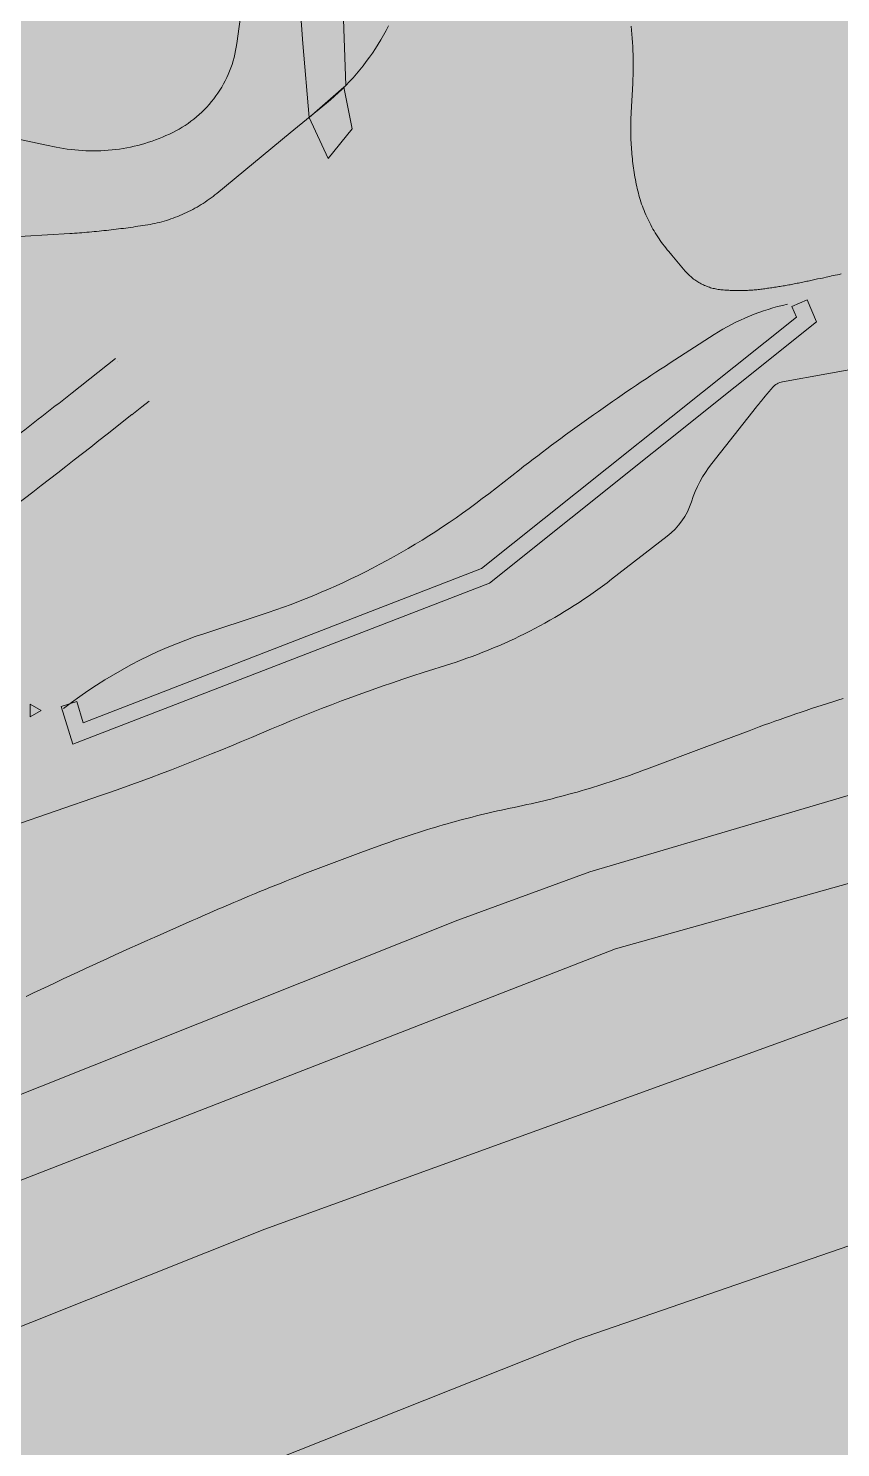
# Model space of a CAD drawing. Header units: metres. Extents: x 68582 to 69192, y 19191 to 19633.
# Drawn here: x 68876.2 to 68906.1, y 19271.5 to 19323.8 of the extents above; entities that cross this region are included whole.
import ezdxf

# ---------------------------------------------------------------- set-up
doc = ezdxf.new("R2010")
doc.units = ezdxf.units.M
doc.layers.get('0').update_dxf_attribs({"lineweight": 15})
doc.layers.add('Kasvillisuus', color=7, linetype='Continuous', lineweight=5)
doc.layers.add('None', color=7, linetype='Continuous', lineweight=5)

msp = doc.modelspace()

# ---------------------------------------------------------------- hatches: boundary and pattern name
at = {"true_color": 0xd1f0d1, "transparency": 33554687}
msp.add_hatch(color=254, dxfattribs=at).paths.add_polyline_path([(68588.122, 19191.443), (69192.296, 19191.443), (69192.296, 19628.232), (68588.122, 19628.232)], flags=0)
at = {"layer": 'Kasvillisuus', "true_color": 0xffffff, "transparency": 33554687}
for points in [[(68883.534, 19330.867), (68884.434, 19329.712), (68886.043, 19329.741), (68886.35, 19331.686), (68886.272, 19335.091), (68885.594, 19340.284), (68884.164, 19344.949), (68882.44, 19348.287), (68881.914, 19349.829), (68882.351, 19350.021), (68882.917, 19348.73), (68884.294, 19346.875), (68885.782, 19345.06), (68885.51, 19342.817), (68886.307, 19339.813), (68887.223, 19336.33), (68888.001, 19334.601), (68889.326, 19336.474), (68891.168, 19338.226), (68891.228, 19338.202), (68891.214, 19336.56), (68889.845, 19335.292), (68888.606, 19333.852), (68888.03, 19330.867), (68887.713, 19326.591), (68887.891, 19321.705), (68886.542, 19320.527), (68886.301, 19323.248), (68886.042, 19326.821), (68885.091, 19328.55), (68883.534, 19329.564), (68882.612, 19331.069)], [(68886.542, 19320.527), (68887.237, 19319.012), (68888.13, 19320.108), (68887.823, 19321.636)]]:
    msp.add_hatch(color=7, dxfattribs=at).paths.add_polyline_path(points, flags=0)
at = {"layer": 'None', "linetype": 'Continuous', "lineweight": 0, "true_color": 0xffffff, "transparency": 33554687}
msp.add_hatch(color=7, dxfattribs=at).paths.add_polyline_path([(68879.399, 19311.633), (68877.798, 19310.371), (68875.792, 19308.805), (68875.183, 19308.335), (68868.104, 19303.063), (68867.094, 19302.335), (68865.513, 19301.236), (68863.895, 19300.192), (68862.242, 19299.205), (68860.556, 19298.275), (68858.839, 19297.403), (68856.656, 19296.384), (68854.442, 19295.434), (68852.198, 19294.554), (68849.929, 19293.745), (68849.864, 19293.723), (68845.214, 19292.203), (68840.531, 19290.782), (68838.893, 19290.304), (68827.439, 19286.983), (68826.59, 19286.739), (68821.688, 19285.417), (68816.744, 19284.263), (68815.47, 19283.988), (68814.416, 19283.778), (68813.356, 19283.6), (68812.292, 19283.453), (68811.223, 19283.34), (68810.152, 19283.258), (68809.079, 19283.209), (68808.004, 19283.193), (68805.891, 19283.193), (68805.754, 19283.195), (68805.617, 19283.202), (68805.481, 19283.214), (68805.345, 19283.23), (68805.209, 19283.251), (68805.075, 19283.277), (68804.941, 19283.307), (68804.809, 19283.342), (68804.677, 19283.381), (68804.548, 19283.425), (68804.419, 19283.473), (68804.293, 19283.525), (68804.168, 19283.582), (68804.045, 19283.643), (68803.925, 19283.708), (68803.807, 19283.777), (68803.691, 19283.85), (68803.578, 19283.927), (68803.467, 19284.008), (68803.359, 19284.093), (68803.254, 19284.181), (68803.153, 19284.273), (68803.054, 19284.368), (68802.592, 19284.844), (68802.145, 19285.334), (68801.712, 19285.837), (68801.295, 19286.353), (68800.893, 19286.881), (68800.674, 19287.178), (68800.48, 19287.45), (68800.295, 19287.729), (68800.119, 19288.013), (68799.953, 19288.303), (68799.795, 19288.598), (68799.648, 19288.897), (68799.51, 19289.202), (68799.382, 19289.511), (68799.264, 19289.823), (68799.156, 19290.14), (68799.059, 19290.46), (68798.971, 19290.782), (68797.019, 19298.503), (68795.08, 19298.013), (68797.062, 19290.175), (68797.161, 19289.809), (68797.271, 19289.446), (68797.394, 19289.088), (68797.527, 19288.733), (68797.672, 19288.383), (68797.829, 19288.038), (68797.996, 19287.698), (68798.174, 19287.364), (68798.363, 19287.035), (68798.563, 19286.713), (68798.773, 19286.398), (68798.992, 19286.089), (68799.082, 19285.967), (68799.602, 19285.284), (68800.142, 19284.616), (68800.702, 19283.965), (68801.282, 19283.331), (68801.88, 19282.714), (68802.007, 19282.591), (68802.139, 19282.472), (68802.274, 19282.358), (68802.414, 19282.248), (68802.557, 19282.144), (68802.704, 19282.044), (68802.854, 19281.949), (68803.007, 19281.86), (68803.163, 19281.775), (68803.321, 19281.696), (68803.483, 19281.623), (68803.647, 19281.555), (68803.813, 19281.493), (68803.981, 19281.436), (68804.151, 19281.386), (68804.322, 19281.341), (68804.495, 19281.302), (68804.67, 19281.269), (68804.845, 19281.241), (68805.021, 19281.22), (68805.198, 19281.205), (68805.375, 19281.196), (68805.552, 19281.193), (68807.697, 19281.193), (68808.919, 19281.212), (68810.141, 19281.267), (68811.36, 19281.36), (68812.576, 19281.489), (68813.787, 19281.656), (68814.993, 19281.859), (68816.192, 19282.098), (68817.096, 19282.293), (68822.18, 19283.474), (68827.223, 19284.816), (68827.979, 19285.03), (68839.523, 19288.35), (68841.061, 19288.799), (68845.823, 19290.25), (68850.549, 19291.815), (68852.887, 19292.661), (68855.198, 19293.576), (68857.481, 19294.56), (68859.732, 19295.613), (68861.503, 19296.512), (68863.242, 19297.472), (68864.947, 19298.49), (68866.616, 19299.567), (68868.246, 19300.7), (68869.221, 19301.403), (68874.194, 19305.069), (68879.086, 19308.84), (68880, 19309.56), (68880, 19309.552), (68880.367, 19309.849), (68880.637, 19310.062), (68880.634, 19310.066), (68880.638, 19310.069), (68887.29, 19315.91), (68893.09, 19323.03), (68893.83, 19325.93), (68893.21, 19337.69), (68892.49, 19348.09), (68892.03, 19350.11), (68888.65, 19357.92), (68887.12, 19378.3), (68885.126, 19378.15), (68886.681, 19357.434), (68890.121, 19349.485), (68890.506, 19347.797), (68891.214, 19337.569), (68891.817, 19326.129), (68891.261, 19323.951), (68885.845, 19317.303), (68881.465, 19313.457), (68880.681, 19313.245), (68876.686, 19315.146), (68863.424, 19324.347), (68855.05, 19328.678), (68851.745, 19329.863), (68851.07, 19327.98), (68854.25, 19326.84), (68862.39, 19322.63), (68862.85, 19322.311), (68862.718, 19321.246), (68863.869, 19321.246), (68863.951, 19321.547), (68875.68, 19313.41), (68879.4, 19311.64), (68879.48, 19311.539), (68879.475, 19311.537)], flags=0)
at = {"layer": 'None', "linetype": 'Continuous', "lineweight": 0, "true_color": 0xaaaaaa, "transparency": 33554687}
msp.add_hatch(color=253, dxfattribs=at).paths.add_polyline_path([(68904.91, 19313.79), (68905.25, 19312.98), (68893.19, 19303.35), (68877.82, 19297.4), (68877.39, 19298.8), (68877.97, 19298.98), (68878.2, 19298.19), (68892.89, 19303.88), (68904.52, 19313.16), (68904.35, 19313.55)], flags=0)

# ---------------------------------------------------------------- linework, layer by layer
at = {"layer": 'Kasvillisuus', "color": 7, "true_color": 0xffffff, "transparency": 33554687}
msp.add_lwpolyline([(68887.713, 19326.591), (68887.891, 19321.705), (68886.542, 19320.527), (68886.301, 19323.248), (68886.042, 19326.821)], dxfattribs=at)
msp.add_lwpolyline([(68886.542, 19320.527), (68887.237, 19319.012), (68888.13, 19320.108), (68887.823, 19321.636)], close=True, dxfattribs=at)
at = {"layer": 'None', "color": 7, "linetype": 'Continuous', "lineweight": 5, "transparency": 33554687}
for p, q in [((68901.484, 19312.517), (68899.86, 19311.47)), ((68879.48, 19311.539), (68879.475, 19311.537)), ((68908.037, 19311.499), (68904.003, 19310.77)), ((68903.338, 19310.213), (68903.335, 19310.21)), ((68903.047, 19309.849), (68901.395, 19307.759)), ((68894.295, 19307.524), (68893.165, 19306.645)), ((68899.746, 19305.072), (68897.695, 19303.49)), ((68884.735, 19302.162), (68882.684, 19301.491)), ((68891.759, 19300.37), (68890.747, 19300.045)), ((68878.835, 19295.509), (68875.572, 19294.382))]:
    msp.add_line(p, q, dxfattribs=at)
at = {"layer": 'None', "color": 7, "linetype": 'Continuous', "lineweight": 5, "true_color": 0xffffff, "transparency": 33554687}
for p, q in [((68879.399, 19311.633), (68877.798, 19310.371)), ((68880, 19309.552), (68880.367, 19309.849)), ((68880.367, 19309.849), (68880.637, 19310.062)), ((68879.086, 19308.84), (68880, 19309.56)), ((68880, 19309.56), (68880, 19309.552))]:
    msp.add_line(p, q, dxfattribs=at)
at = {"layer": 'None', "color": 7, "linetype": 'Continuous', "lineweight": 5, "transparency": 33554687}
for points in [[(68884.175, 19325.495), (68883.869, 19323.249), (68883.849, 19323.12), (68883.826, 19322.99), (68883.798, 19322.862), (68883.767, 19322.734), (68883.731, 19322.607), (68883.692, 19322.482), (68883.649, 19322.358), (68883.602, 19322.235), (68883.551, 19322.113), (68883.497, 19321.994), (68883.439, 19321.876), (68883.378, 19321.759), (68883.312, 19321.645), (68883.244, 19321.533), (68883.172, 19321.423), (68883.097, 19321.315), (68883.018, 19321.209), (68882.937, 19321.106), (68882.852, 19321.006), (68882.764, 19320.908), (68882.673, 19320.813), (68882.579, 19320.72), (68882.483, 19320.631), (68882.384, 19320.545), (68882.282, 19320.461), (68882.178, 19320.381), (68882.071, 19320.304), (68881.962, 19320.23), (68881.851, 19320.16), (68881.738, 19320.093), (68881.622, 19320.03), (68881.505, 19319.97), (68881.381, 19319.911), (68881.256, 19319.854), (68881.129, 19319.799), (68881.001, 19319.748), (68880.872, 19319.699), (68880.742, 19319.652), (68880.612, 19319.609), (68880.48, 19319.568), (68880.348, 19319.53), (68880.214, 19319.494), (68880.08, 19319.461), (68879.946, 19319.432), (68879.811, 19319.405), (68879.675, 19319.38), (68879.539, 19319.359), (68879.402, 19319.34), (68879.265, 19319.324), (68879.128, 19319.312), (68878.991, 19319.301), (68878.853, 19319.294), (68878.715, 19319.29), (68878.577, 19319.288), (68878.44, 19319.29), (68878.302, 19319.294), (68878.164, 19319.301), (68878.027, 19319.311), (68877.889, 19319.324), (68877.752, 19319.339), (68877.616, 19319.358), (68877.48, 19319.379), (68877.344, 19319.403), (68877.209, 19319.43), (68876.85, 19319.505), (68875.647, 19319.757)], [(68889.464, 19323.899), (68889.375, 19323.727), (68889.281, 19323.557), (68889.184, 19323.39), (68889.084, 19323.224), (68888.98, 19323.061), (68888.872, 19322.9), (68888.761, 19322.742), (68888.647, 19322.586), (68888.529, 19322.432), (68888.408, 19322.281), (68888.283, 19322.133), (68888.156, 19321.987), (68888.025, 19321.845), (68887.891, 19321.705), (68887.754, 19321.568), (68887.614, 19321.434), (68887.472, 19321.303), (68887.326, 19321.175), (68887.178, 19321.05), (68885.84, 19319.95), (68883.129, 19317.72), (68883.061, 19317.665), (68882.991, 19317.611), (68882.921, 19317.557), (68882.849, 19317.505), (68882.777, 19317.454), (68882.704, 19317.404), (68882.63, 19317.355), (68882.555, 19317.308), (68882.48, 19317.262), (68882.403, 19317.217), (68882.326, 19317.173), (68882.249, 19317.131), (68882.17, 19317.09), (68882.091, 19317.05), (68882.012, 19317.012), (68881.931, 19316.974), (68881.85, 19316.938), (68881.769, 19316.904), (68881.687, 19316.871), (68881.604, 19316.839), (68881.521, 19316.808), (68881.438, 19316.779), (68881.354, 19316.752), (68881.269, 19316.725), (68881.184, 19316.7), (68881.099, 19316.677), (68881.013, 19316.654), (68880.927, 19316.634), (68880.841, 19316.614), (68880.754, 19316.596), (68880.667, 19316.58), (68880.58, 19316.565), (68880.491, 19316.55), (68880.402, 19316.536), (68880.312, 19316.522), (68880.223, 19316.508), (68880.133, 19316.495), (68880.044, 19316.482), (68879.954, 19316.469), (68879.865, 19316.457), (68879.775, 19316.444), (68879.685, 19316.432), (68879.595, 19316.421), (68879.506, 19316.409), (68879.416, 19316.398), (68879.326, 19316.387), (68879.236, 19316.377), (68879.146, 19316.367), (68879.056, 19316.357), (68878.966, 19316.347), (68878.876, 19316.337), (68878.786, 19316.328), (68878.696, 19316.319), (68878.606, 19316.311), (68878.516, 19316.303), (68878.426, 19316.295), (68878.336, 19316.287), (68878.246, 19316.28), (68878.155, 19316.272), (68878.065, 19316.266), (68877.975, 19316.259), (68877.884, 19316.253), (68877.794, 19316.247), (68877.704, 19316.241), (68875.24, 19316.09)], [(68906.166, 19314.754), (68906.087, 19314.736), (68906.027, 19314.723), (68905.948, 19314.705), (68905.888, 19314.692), (68905.809, 19314.675), (68905.749, 19314.661), (68905.67, 19314.644), (68905.61, 19314.631), (68905.531, 19314.613), (68905.471, 19314.6), (68905.392, 19314.582), (68905.29, 19314.565), (68905.003, 19314.502), (68904.952, 19314.49), (68904.901, 19314.479), (68904.849, 19314.468), (68904.798, 19314.457), (68904.746, 19314.447), (68904.695, 19314.436), (68904.643, 19314.425), (68904.592, 19314.415), (68904.54, 19314.405), (68904.488, 19314.395), (68904.437, 19314.385), (68904.385, 19314.375), (68904.333, 19314.365), (68904.281, 19314.355), (68904.229, 19314.346), (68904.178, 19314.337), (68904.126, 19314.327), (68904.074, 19314.318), (68904.022, 19314.309), (68903.97, 19314.301), (68903.918, 19314.292), (68903.866, 19314.283), (68903.814, 19314.275), (68903.762, 19314.267), (68903.71, 19314.258), (68903.658, 19314.25), (68903.606, 19314.242), (68903.554, 19314.235), (68903.502, 19314.227), (68903.449, 19314.22), (68903.398, 19314.212), (68903.345, 19314.205), (68903.297, 19314.198), (68903.248, 19314.192), (68903.199, 19314.186), (68903.15, 19314.18), (68903.101, 19314.174), (68903.052, 19314.169), (68903.002, 19314.164), (68902.953, 19314.16), (68902.904, 19314.156), (68902.855, 19314.152), (68902.805, 19314.149), (68902.756, 19314.146), (68902.707, 19314.144), (68902.657, 19314.141), (68902.608, 19314.14), (68902.559, 19314.138), (68902.509, 19314.137), (68902.46, 19314.136), (68902.41, 19314.136), (68902.361, 19314.136), (68902.312, 19314.137), (68902.262, 19314.137), (68902.213, 19314.138), (68902.163, 19314.14), (68902.114, 19314.142), (68902.065, 19314.144), (68902.015, 19314.147), (68901.966, 19314.15), (68901.917, 19314.153), (68901.868, 19314.157), (68901.818, 19314.161), (68901.769, 19314.165), (68901.72, 19314.17), (68901.673, 19314.175), (68901.626, 19314.182), (68901.58, 19314.189), (68901.534, 19314.198), (68901.487, 19314.208), (68901.441, 19314.219), (68901.396, 19314.231), (68901.35, 19314.244), (68901.305, 19314.258), (68901.261, 19314.273), (68901.217, 19314.289), (68901.173, 19314.307), (68901.129, 19314.325), (68901.086, 19314.344), (68901.044, 19314.365), (68901.002, 19314.386), (68900.96, 19314.409), (68900.919, 19314.432), (68900.879, 19314.457), (68900.839, 19314.482), (68900.8, 19314.508), (68900.761, 19314.536), (68900.723, 19314.564), (68900.686, 19314.593), (68900.65, 19314.623), (68900.614, 19314.654), (68900.579, 19314.685), (68900.545, 19314.718), (68900.511, 19314.751), (68900.479, 19314.785), (68900.447, 19314.82), (68900.416, 19314.855), (68899.92, 19315.44), (68899.803, 19315.578), (68899.748, 19315.643), (68899.695, 19315.709), (68899.643, 19315.775), (68899.592, 19315.843), (68899.542, 19315.911), (68899.493, 19315.98), (68899.445, 19316.049), (68899.398, 19316.12), (68899.352, 19316.191), (68899.308, 19316.262), (68899.264, 19316.335), (68899.222, 19316.408), (68899.181, 19316.482), (68899.141, 19316.556), (68899.102, 19316.631), (68899.064, 19316.706), (68899.027, 19316.783), (68898.992, 19316.859), (68898.958, 19316.937), (68898.925, 19317.014), (68898.893, 19317.093), (68898.862, 19317.171), (68898.833, 19317.251), (68898.805, 19317.33), (68898.778, 19317.41), (68898.752, 19317.491), (68898.728, 19317.572), (68898.705, 19317.653), (68898.683, 19317.734), (68898.662, 19317.816), (68898.643, 19317.899), (68898.625, 19317.98), (68898.607, 19318.066), (68898.591, 19318.15), (68898.575, 19318.235), (68898.559, 19318.319), (68898.545, 19318.403), (68898.531, 19318.488), (68898.518, 19318.573), (68898.505, 19318.657), (68898.493, 19318.742), (68898.482, 19318.827), (68898.472, 19318.913), (68898.462, 19318.998), (68898.453, 19319.083), (68898.445, 19319.168), (68898.437, 19319.254), (68898.431, 19319.339), (68898.424, 19319.425), (68898.419, 19319.51), (68898.414, 19319.596), (68898.41, 19319.682), (68898.407, 19319.767), (68898.404, 19319.853), (68898.402, 19319.939), (68898.401, 19320.024), (68898.4, 19320.11), (68898.4, 19320.191), (68898.401, 19320.277), (68898.403, 19320.362), (68898.405, 19320.448), (68898.408, 19320.534), (68898.412, 19320.619), (68898.416, 19320.708), (68898.475, 19321.78), (68898.483, 19321.934), (68898.488, 19322.086), (68898.492, 19322.237), (68898.494, 19322.389), (68898.494, 19322.534), (68898.493, 19322.686), (68898.49, 19322.837), (68898.484, 19322.989), (68898.478, 19323.14), (68898.469, 19323.291), (68898.458, 19323.442), (68898.446, 19323.594), (68898.432, 19323.744), (68898.416, 19323.895)], [(68906.242, 19299.092), (68906.047, 19299.031), (68905.852, 19298.97), (68905.658, 19298.907), (68905.462, 19298.844), (68905.268, 19298.781), (68905.075, 19298.717), (68904.88, 19298.652), (68904.687, 19298.587), (68904.494, 19298.521), (68904.3, 19298.455), (68904.107, 19298.388), (68903.915, 19298.32), (68903.722, 19298.252), (68903.529, 19298.182), (68903.337, 19298.113), (68903.146, 19298.043), (68902.953, 19297.972), (68902.766, 19297.901), (68901.215, 19297.32), (68898.986, 19296.484), (68898.839, 19296.429), (68898.689, 19296.374), (68898.54, 19296.32), (68898.39, 19296.267), (68898.24, 19296.215), (68898.09, 19296.163), (68897.939, 19296.112), (68897.789, 19296.061), (68897.637, 19296.012), (68897.486, 19295.963), (68897.335, 19295.915), (68897.183, 19295.867), (68897.031, 19295.821), (68896.879, 19295.775), (68896.727, 19295.73), (68896.574, 19295.685), (68896.421, 19295.641), (68896.268, 19295.598), (68896.115, 19295.556), (68895.961, 19295.515), (68895.808, 19295.474), (68895.654, 19295.434), (68895.5, 19295.395), (68895.346, 19295.356), (68895.192, 19295.318), (68895.037, 19295.281), (68894.882, 19295.245), (68894.727, 19295.21), (68894.572, 19295.175), (68894.417, 19295.141), (68894.262, 19295.108), (68894.105, 19295.075), (68893.948, 19295.042), (68893.793, 19295.009), (68893.638, 19294.975), (68893.482, 19294.941), (68893.327, 19294.905), (68893.173, 19294.869), (68893.018, 19294.833), (68892.863, 19294.795), (68892.709, 19294.757), (68892.555, 19294.718), (68892.401, 19294.679), (68892.247, 19294.638), (68892.093, 19294.597), (68891.94, 19294.556), (68891.787, 19294.514), (68891.634, 19294.47), (68891.481, 19294.427), (68891.328, 19294.382), (68891.176, 19294.337), (68891.024, 19294.291), (68890.871, 19294.245), (68890.72, 19294.198), (68890.568, 19294.15), (68890.417, 19294.101), (68890.266, 19294.052), (68890.115, 19294.002), (68889.964, 19293.952), (68889.813, 19293.9), (68889.663, 19293.848), (68889.513, 19293.796), (68889.363, 19293.742), (68889.216, 19293.689), (68888.45, 19293.41), (68888.247, 19293.337), (68888.05, 19293.264), (68887.853, 19293.191), (68887.656, 19293.118), (68887.459, 19293.044), (68887.263, 19292.97), (68887.065, 19292.895), (68886.869, 19292.82), (68886.673, 19292.745), (68886.477, 19292.669), (68886.282, 19292.592), (68886.086, 19292.516), (68885.891, 19292.439), (68885.696, 19292.361), (68885.501, 19292.283), (68885.306, 19292.205), (68885.112, 19292.126), (68884.917, 19292.047), (68884.721, 19291.967), (68884.527, 19291.887), (68884.333, 19291.806), (68884.14, 19291.725), (68883.946, 19291.644), (68883.753, 19291.562), (68883.559, 19291.48), (68883.366, 19291.398), (68883.173, 19291.315), (68882.981, 19291.232), (68882.788, 19291.148), (68882.596, 19291.064), (68882.402, 19290.978), (68882.217, 19290.895), (68880.82, 19290.275), (68880.764, 19290.25), (68880.479, 19290.125), (68880.202, 19290.001), (68879.926, 19289.877), (68879.653, 19289.754), (68879.377, 19289.629), (68879.104, 19289.504), (68878.828, 19289.378), (68878.553, 19289.252), (68878.281, 19289.126), (68878.006, 19288.999), (68877.732, 19288.871), (68877.46, 19288.744), (68877.186, 19288.615), (68876.912, 19288.485), (68876.641, 19288.357), (68876.367, 19288.227), (68876.094, 19288.096)]]:
    msp.add_lwpolyline(points, dxfattribs=at)
for points in [[(68904.91, 19313.79), (68905.25, 19312.98), (68893.19, 19303.35), (68877.82, 19297.4), (68877.39, 19298.8), (68877.97, 19298.98), (68878.2, 19298.19), (68892.89, 19303.88), (68904.52, 19313.16), (68904.35, 19313.55)], [(68892.02, 19290.908), (68840.1, 19270.224), (68840.1, 19267.162), (68865.935, 19277.448), (68897.835, 19289.858), (68923.603, 19297.088), (68962.1, 19305.279), (68962.1, 19308.523), (68940.405, 19304.368), (68910.545, 19296.728), (68896.895, 19292.698)], [(68848.105, 19264.85), (68840.1, 19261.648), (68840.1, 19253.068), (68896.435, 19275.448), (68910.935, 19280.448), (68939.135, 19287.878), (68962.1, 19291.869), (68962.1, 19300.231), (68935.105, 19295.094), (68908.605, 19288.108), (68884.905, 19279.516)], [(68876.248, 19298.417), (68876.647, 19298.648), (68876.248, 19298.878)]]:
    msp.add_lwpolyline(points, close=True, dxfattribs=at)
for centre, radius, start, end in [((68905.874, 19305.705), 8.104, 102.0678, 122.8058), ((68941.656, 19246.63), 77.144, 122.8058, 127.87462), ((68904.119, 19310.128), 0.652, 100.2441, 138.5763), ((68942.157, 19278.937), 49.851, 141.1466, 141.6779), ((68911.208, 19303.874), 10.106, 138.5763, 141.1466), ((68904.938, 19304.959), 4.516, 141.6779, 162.1213), ((68888.014, 19285.208), 17.133, 108.1268, 127.9422), ((68911.14, 19236.514), 66.724, 107.79599, 113.26936)]:
    msp.add_arc(centre, radius, start, end, dxfattribs=at)
at = {"layer": 'None', "color": 7, "linetype": 'Continuous', "lineweight": 5, "true_color": 0xffffff, "transparency": 33554687, "extrusion": (0, 0, -1)}
msp.add_arc((-68702.496, 19532.815), 283.217, 231.75945, 232.27428, dxfattribs=at)
at = {"layer": 'None', "color": 7, "linetype": 'Continuous', "lineweight": 5, "true_color": 0xffffff, "transparency": 33554687}
msp.add_arc((68700.661, 19535.251), 288.266, 305.78443, 308.24023, dxfattribs=at)
at = {"layer": 'None', "color": 7, "linetype": 'Continuous', "lineweight": 5, "transparency": 33554687, "extrusion": (0, 0, -1)}
for centre, radius, start, end in [((-68876.073, 19328.621), 27.84, 232.1254, 251.8732), ((-68898.141, 19307.151), 2.626, 197.8787, 232.3396), ((-68885.817, 19318.881), 19.442, 232.3396, 252.204), ((-68850.592, 19377.311), 86.541, 246.73064, 250.95197)]:
    msp.add_arc(centre, radius, start, end, dxfattribs=at)

doc.saveas('drawing.dxf')
